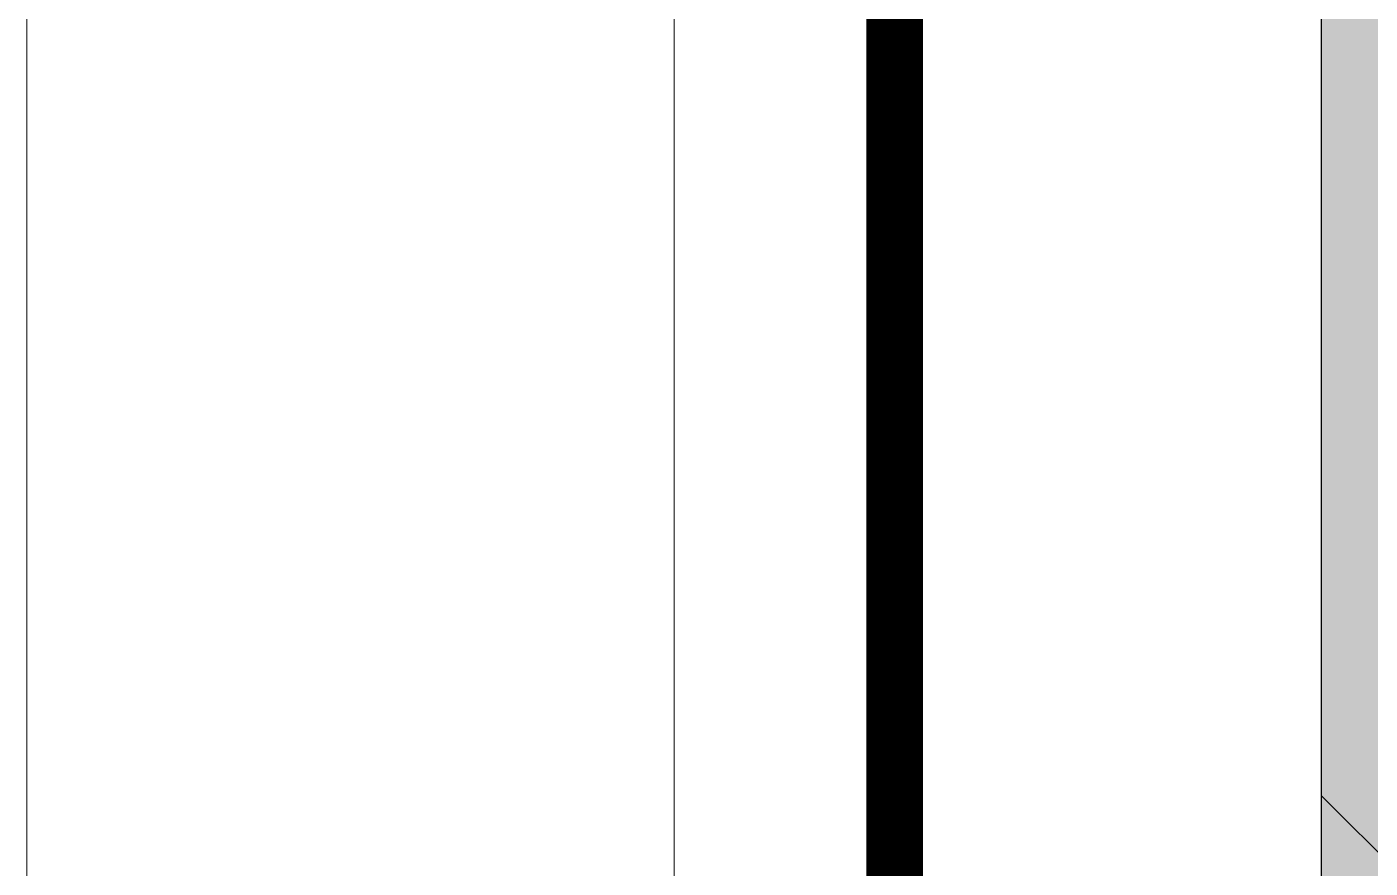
# Model space of a CAD drawing. Header units: millimetres. Extents: x -2842 to 116137, y -21481 to 17561.
# Drawn here: x -2430 to -1486, y 9640 to 10231 of the extents above; entities that cross this region are included whole.
import ezdxf

# ---------------------------------------------------------------- set-up
doc = ezdxf.new("R2010")
doc.units = ezdxf.units.MM
doc.header["$LTSCALE"] = 150
doc.linetypes.add('DASHED', pattern=[0.75, 0.5, -0.25])
doc.layers.add('ad-Secondary Roof', color=6, linetype='Continuous', true_color=0xff00ff)
doc.layers.add('ad-Verandah', color=7, linetype='Continuous', true_color=0xa57c52)

# ---------------------------------------------------------------- blocks, each defined once
blk = doc.blocks.new('zw$6CCD')
at = {"layer": 'ad-Verandah', "transparency": 33554534}
h = blk.add_hatch(color=256, dxfattribs=at)
h.dxf.hatch_style = 1
h.paths.add_polyline_path([(0, 0), (-1520, 0), (-1520, -4975), (0, -4975)])
at = {"layer": 'ad-Verandah', "transparency": 33554687}
h = blk.add_hatch(dxfattribs=at)
h.set_pattern_fill('DOLMIT', color=256, scale=10, angle=90)
h.set_pattern_definition([(90, (-1520, -9105), (-63.5, 4e-15), []), (135, (-1520, -9105), (-127, -127), [89.8026, -179.605])])
h.paths.add_polyline_path([(0, 0), (-1520, 0), (-1520, -4975), (0, -4975)])
at = {"layer": 'ad-Verandah', "lineweight": 9}
for points in [[(0, 0), (-1520, 0), (-1520, -4975), (0, -4975)], [(-2430, -4975), (-1975, -4975), (-1975, -3375), (-2430, -3375)], [(-1975, -4975), (-1520, -4975), (-1520, -3375), (-1975, -3375)]]:
    blk.add_lwpolyline(points, close=True, dxfattribs=at)
blk = doc.blocks.new('A$Ca594aa6c')
at = {"layer": 'ad-Secondary Roof', "linetype": 'DASHED', "ltscale": 2, "const_width": 40}
for points in [[(-1820, 450), (-1031.4, -2487.5), (-1820, -5425)], [(-1820, 450), (2380, 450), (4485.37, -2487.5), (2380, -5425), (-1820, -5425)]]:
    blk.add_lwpolyline(points, close=True, dxfattribs=at)
blk = doc.blocks.new('1625W-Roof Plan')
blk.add_blockref('A$Ca594aa6c', (0, 13620))
blk = doc.blocks.new('1625_West Villa')
at = {"layer": 'ad-Verandah'}
blk.add_blockref('zw$6CCD', (0, 13620), dxfattribs=at)
blk.add_blockref('1625W-Roof Plan', (0, 0))

msp = doc.modelspace()

# ---------------------------------------------------------------- block references
msp.add_blockref('1625_West Villa', (0, 0))

doc.saveas('drawing.dxf')
